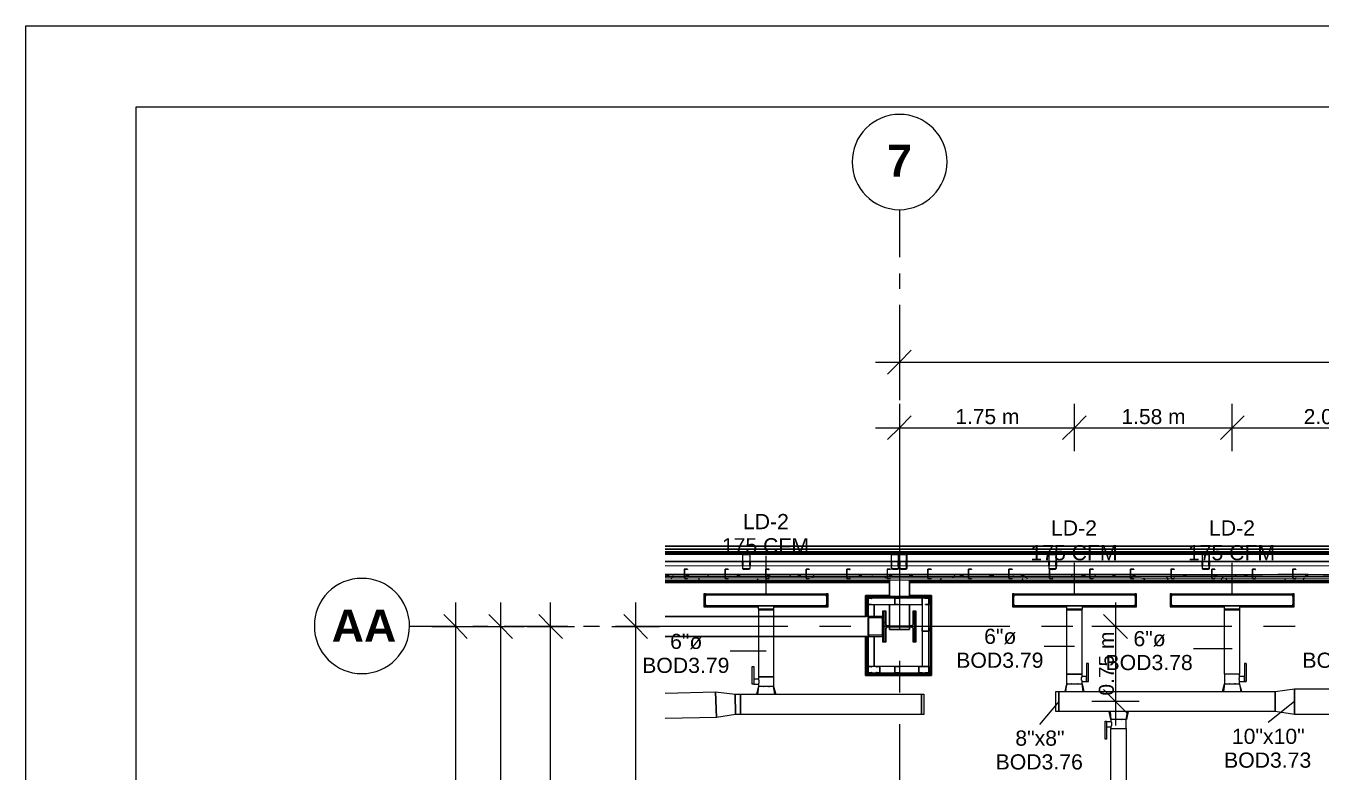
# Model space of a CAD drawing. Header units: metres. Extents: x -2 to 237, y -8 to 52.
# Drawn here: x -2.1 to 10.86, y 44.69 to 52.15 of the extents above; entities that cross this region are included whole.
import ezdxf

# ---------------------------------------------------------------- set-up
doc = ezdxf.new("R2010")
doc.units = ezdxf.units.M
for name, color, linetype, lineweight in [('HVAC - Ductos', 5, 'Continuous', 0), ('PDF2_Text', 7, 'Continuous', 0), ('pie de plano', 7, 'Continuous', 0)]:
    doc.layers.add(name, color=color, linetype=linetype, lineweight=lineweight)
doc.layers.add('PDF2_Geometry', color=7, linetype='Continuous', lineweight=0, true_color=0xaaaaaa)
doc.layers.add('PDF2_Solid Fills', color=7, linetype='Continuous', lineweight=0, true_color=0xffffff)
doc.styles.add('PDF Helvetica', font='')
doc.styles.add('PDF Helvetica Bold', font='')
doc.styles.get('PDF Helvetica').set_extended_font_data('Helvetica')
doc.styles.get('PDF Helvetica Bold').set_extended_font_data('Helvetica', bold=True)

msp = doc.modelspace()

# ---------------------------------------------------------------- hatches: boundary and pattern name
at = {"layer": 'PDF2_Solid Fills', "lineweight": 0, "transparency": 33554559}
h = msp.add_hatch(color=256, dxfattribs=at)
h.paths.add_polyline_path([(5.144, 46.729), (5.149, 46.862), (5.144, 46.862)])
h.paths.add_polyline_path([(5.14, 46.729), (5.144, 46.724), (5.144, 46.729)])
h.paths.add_polyline_path([(5.075, 46.862), (5.071, 46.862), (5.071, 46.729)])
h.paths.add_polyline_path([(5.149, 46.866), (5.149, 46.871), (5.08, 46.871)])
h.paths.add_polyline_path([(5.14, 46.719), (5.14, 46.724), (5.08, 46.724)])
h = msp.add_hatch(color=256, dxfattribs=at)
h.paths.add_polyline_path([(6.564, 46.733), (6.564, 46.724), (6.574, 46.729), (6.569, 46.733)])
h.paths.add_polyline_path([(6.633, 46.729), (6.638, 46.871), (6.564, 46.871), (6.56, 46.866), (6.56, 46.733), (6.564, 46.738), (6.569, 46.866), (6.629, 46.866), (6.624, 46.729), (6.633, 46.724)])
h.paths.add_polyline_path([(6.624, 46.719), (6.624, 46.724), (6.574, 46.724)])
for points in [[(6.716, 46.729), (6.72, 46.87), (6.72, 46.871), (6.647, 46.871), (6.642, 46.866), (6.642, 46.733), (6.647, 46.738), (6.652, 46.866), (6.711, 46.866), (6.711, 46.729), (6.652, 46.733), (6.647, 46.733), (6.647, 46.724), (6.656, 46.724), (6.706, 46.719), (6.706, 46.724)], [(56.225, 46.632), (56.432, 46.628), (56.432, 46.642), (37.367, 46.646), (4.297, 46.646), (4.297, 46.632)], [(4.297, 46.614), (56.225, 46.614), (56.43, 46.61), (56.432, 46.61), (56.432, 46.628), (4.297, 46.628)], [(6.505, 46.165), (6.505, 46.298), (6.487, 46.298), (6.487, 45.996), (6.505, 45.996), (6.505, 46.138), (6.514, 46.142), (6.771, 46.142), (6.78, 46.138), (6.78, 45.996), (6.798, 45.996), (6.798, 46.298), (6.78, 46.298), (6.775, 46.165), (6.771, 46.161), (6.757, 46.156), (6.528, 46.151), (6.528, 46.156), (6.514, 46.161), (6.51, 46.165)]]:
    msp.add_hatch(color=256, dxfattribs=at).paths.add_polyline_path(points)
h = msp.add_hatch(color=256, dxfattribs=at)
h.paths.add_polyline_path([(8.214, 46.862), (8.209, 46.862), (8.209, 46.729), (8.214, 46.861)])
h.paths.add_polyline_path([(8.141, 46.862), (8.136, 46.862), (8.136, 46.729)])
h.paths.add_polyline_path([(8.209, 46.871), (8.214, 46.866), (8.214, 46.871)])
h.paths.add_polyline_path([(8.205, 46.866), (8.205, 46.871), (8.145, 46.871)])
h.paths.add_polyline_path([(8.205, 46.719), (8.205, 46.724), (8.145, 46.724)])
h = msp.add_hatch(color=256, dxfattribs=at)
h.paths.add_polyline_path([(9.74, 46.871), (9.744, 46.866), (9.744, 46.871)])
h.paths.add_polyline_path([(9.675, 46.862), (9.671, 46.862), (9.671, 46.724)])
h.paths.add_polyline_path([(9.744, 46.862), (9.74, 46.862), (9.74, 46.724), (9.744, 46.861)])
h.paths.add_polyline_path([(9.735, 46.866), (9.735, 46.871), (9.68, 46.871)])
h.paths.add_polyline_path([(9.675, 46.866), (9.675, 46.871), (9.671, 46.871)])
h.paths.add_polyline_path([(9.735, 46.719), (9.735, 46.724), (9.68, 46.724)])
h = msp.add_hatch(color=256, dxfattribs=at)
h.paths.add_polyline_path([(16.264, 46.66), (16.264, 46.646), (17.07, 46.646), (17.07, 46.66)])
h.paths.add_polyline_path([(14.23, 46.66), (12.205, 46.665), (11.394, 46.665), (11.394, 46.646), (14.23, 46.646)])
h.paths.add_polyline_path([(38.586, 46.66), (38.586, 46.642), (39.392, 46.642), (39.392, 46.66)])
h.paths.add_polyline_path([(9.359, 46.646), (9.359, 46.665), (6.523, 46.665), (6.523, 46.646)])
h.paths.add_polyline_path([(41.427, 46.66), (41.427, 46.642), (43.452, 46.642), (43.452, 46.66)])
h.paths.add_polyline_path([(4.489, 46.646), (4.489, 46.665), (4.297, 46.665), (4.297, 46.646)])
h.paths.add_polyline_path([(44.267, 46.66), (44.267, 46.642), (46.292, 46.642), (46.292, 46.66)])
h.paths.add_polyline_path([(14.234, 46.66), (14.234, 46.646), (16.259, 46.646), (16.259, 46.66)])
h.paths.add_polyline_path([(48.327, 46.66), (48.327, 46.642), (49.133, 46.642), (49.133, 46.66)])
h.paths.add_polyline_path([(17.075, 46.66), (17.075, 46.646), (19.1, 46.646), (19.1, 46.66)])
h.paths.add_polyline_path([(51.167, 46.66), (51.167, 46.642), (54.003, 46.642), (54.003, 46.66)])
h.paths.add_polyline_path([(21.134, 46.66), (21.134, 46.646), (21.941, 46.646), (21.941, 46.66)])
h.paths.add_polyline_path([(56.038, 46.66), (56.038, 46.642), (56.432, 46.642), (56.432, 46.66)])
h.paths.add_polyline_path([(23.975, 46.66), (23.975, 46.646), (26, 46.646), (26, 46.66)])
h.paths.add_polyline_path([(54.008, 46.66), (54.008, 46.642), (56.033, 46.642), (56.033, 46.66)])
h.paths.add_polyline_path([(26.816, 46.66), (26.816, 46.646), (28.841, 46.646), (28.841, 46.66)])
h.paths.add_polyline_path([(49.138, 46.66), (49.138, 46.642), (51.163, 46.642), (51.163, 46.66)])
h.paths.add_polyline_path([(31.686, 46.66), (31.686, 46.646), (33.711, 46.646), (33.711, 46.66)])
h.paths.add_polyline_path([(46.297, 46.66), (46.297, 46.642), (48.322, 46.642), (48.322, 46.66)])
h.paths.add_polyline_path([(33.716, 46.66), (33.716, 46.646), (36.552, 46.646), (36.552, 46.66)])
h.paths.add_polyline_path([(43.456, 46.66), (43.456, 46.642), (44.263, 46.642), (44.263, 46.66)])
h.paths.add_polyline_path([(28.845, 46.66), (28.845, 46.646), (31.681, 46.646), (31.681, 46.66)])
h.paths.add_polyline_path([(39.397, 46.66), (39.397, 46.642), (41.422, 46.642), (41.422, 46.66)])
h.paths.add_polyline_path([(26.005, 46.66), (26.005, 46.646), (26.811, 46.646), (26.811, 46.66)])
h.paths.add_polyline_path([(37.285, 46.646), (38.571, 46.642), (38.581, 46.642), (38.581, 46.66), (36.556, 46.66), (36.556, 46.646)])
h.paths.add_polyline_path([(21.945, 46.66), (21.945, 46.646), (23.97, 46.646), (23.97, 46.66)])
h.paths.add_polyline_path([(11.389, 46.646), (11.389, 46.665), (9.364, 46.665), (9.364, 46.646)])
h.paths.add_polyline_path([(19.105, 46.66), (19.105, 46.646), (21.13, 46.646), (21.13, 46.66)])
h.paths.add_polyline_path([(6.519, 46.646), (6.519, 46.665), (4.494, 46.665), (4.494, 46.646)])

# ---------------------------------------------------------------- linework, layer by layer
at = {"layer": 'HVAC - Ductos', "color": 252, "lineweight": 0, "true_color": 0x939598}
for points in [[(6.642, 49.029), (6.642, 48.79), (6.642, 48.552)], [(6.761, 48.91), (6.642, 48.79), (6.523, 48.671)], [(6.404, 48.79), (15.838, 48.79), (25.038, 48.79), (37.216, 48.79), (46.43, 48.79), (55.864, 48.79)], [(6.642, 48.373), (6.642, 48.135), (6.642, 47.902)], [(8.393, 47.902), (8.393, 48.135), (8.393, 48.373)], [(9.973, 47.902), (9.973, 48.135), (9.973, 48.373)], [(6.761, 48.254), (6.642, 48.135), (6.523, 48.016)], [(8.512, 48.254), (8.393, 48.135), (8.273, 48.016)], [(10.092, 48.254), (9.973, 48.135), (9.854, 48.016)], [(6.404, 48.135), (8.393, 48.135), (9.973, 48.135), (12.04, 48.135), (14.463, 48.135), (15.838, 48.135), (17.373, 48.135), (19.242, 48.135), (21.542, 48.135), (23.76, 48.135), (26.041, 48.135)], [(2.203, 9.122), (2.203, 46.385)], [(2.652, 9.122), (2.652, 13.96), (2.652, 23.156), (2.652, 32.351), (2.652, 41.551), (2.652, 46.385)], [(3.151, 9.122), (3.151, 10.052), (3.151, 14.011), (3.151, 30.477), (3.151, 40.131), (3.151, 41.542), (3.151, 46.385)], [(1.964, 46.147), (2.203, 46.147), (2.436, 46.147)], [(2.084, 46.266), (2.203, 46.147), (2.317, 46.028)], [(2.413, 46.147), (2.652, 46.147), (2.89, 46.147)], [(2.533, 46.266), (2.652, 46.147), (2.771, 46.028)], [(2.913, 46.147), (3.151, 46.147), (3.389, 46.147)], [(3.032, 46.266), (3.151, 46.147), (3.27, 46.028)]]:
    msp.add_lwpolyline(points, dxfattribs=at)
at = {"layer": 'HVAC - Ductos', "lineweight": 0}
for points in [[(5.309, 46.472), (5.309, 46.852)], [(8.393, 46.472), (8.393, 46.784)], [(9.973, 46.472), (9.973, 46.784)], [(4.7, 46.454), (4.7, 46.449), (4.7, 46.445), (4.7, 46.449), (4.7, 46.468), (4.7, 46.472), (5.914, 46.472), (5.914, 46.468), (5.914, 46.449), (5.914, 46.445), (5.914, 46.449), (5.914, 46.454)], [(5.914, 46.468), (4.7, 46.468)], [(4.7, 46.399), (4.7, 46.408), (4.7, 46.417)], [(5.914, 46.417), (5.914, 46.408), (5.914, 46.399)], [(7.788, 46.454), (7.788, 46.449), (7.788, 46.445), (7.788, 46.449), (7.788, 46.468), (7.788, 46.472), (9.002, 46.472), (9.002, 46.468), (9.002, 46.449), (9.002, 46.445), (9.002, 46.449), (9.002, 46.454)], [(9.002, 46.468), (7.788, 46.468)], [(7.788, 46.399), (7.788, 46.408), (7.788, 46.417)], [(9.002, 46.417), (9.002, 46.408), (9.002, 46.399)], [(9.364, 46.454), (9.364, 46.449), (9.364, 46.445), (9.364, 46.449), (9.364, 46.468), (9.364, 46.472), (10.578, 46.472), (10.578, 46.468), (10.578, 46.449), (10.578, 46.445), (10.578, 46.449), (10.578, 46.454)], [(10.578, 46.468), (9.364, 46.468)], [(9.364, 46.399), (9.364, 46.408), (9.364, 46.417)], [(10.578, 46.417), (10.578, 46.408), (10.578, 46.399)], [(4.003, 39.893), (4.003, 46.385)], [(4.7, 46.367), (4.7, 46.344), (4.7, 46.348), (5.231, 46.348)], [(4.7, 46.344), (5.231, 46.344)], [(5.341, 46.312), (5.346, 46.312), (5.36, 46.312), (5.373, 46.312), (5.378, 46.312), (5.382, 46.312), (5.382, 45.643), (5.373, 45.643), (5.36, 45.643), (5.346, 45.643), (5.327, 45.643), (5.309, 45.643), (5.286, 45.643), (5.268, 45.643), (5.254, 45.643), (5.24, 45.643), (5.236, 45.643), (5.231, 45.643), (5.231, 45.62), (5.185, 45.62), (5.185, 45.615), (5.185, 45.611), (5.185, 45.606), (5.185, 45.602), (5.185, 45.592), (5.185, 45.588), (5.185, 45.583), (5.185, 45.574), (5.185, 45.569), (5.231, 45.569), (5.231, 45.547), (5.222, 45.469)], [(5.236, 46.312), (5.231, 46.312), (5.231, 45.643), (5.236, 45.643), (5.24, 45.643), (5.254, 45.643), (5.268, 45.643), (5.286, 45.643), (5.309, 45.643), (5.327, 45.643), (5.346, 45.643), (5.36, 45.643), (5.373, 45.643), (5.382, 45.643), (5.382, 45.547), (5.378, 45.547), (5.373, 45.547), (5.36, 45.547), (5.346, 45.547), (5.327, 45.547), (5.309, 45.547), (5.286, 45.547), (5.268, 45.547), (5.254, 45.547), (5.24, 45.547), (5.236, 45.547), (5.231, 45.547), (5.213, 45.469), (5.217, 45.469)], [(5.231, 46.321), (5.231, 46.312), (5.236, 46.312), (5.254, 46.312), (5.277, 46.312), (5.309, 46.312), (5.337, 46.312), (5.36, 46.312), (5.378, 46.312), (5.382, 46.312), (5.387, 46.321), (5.378, 46.321), (5.364, 46.321), (5.337, 46.321), (5.309, 46.321), (5.277, 46.321), (5.254, 46.321), (5.236, 46.321), (5.231, 46.321), (5.231, 46.353), (5.236, 46.353), (5.24, 46.353), (5.254, 46.353), (5.268, 46.353), (5.286, 46.353), (5.309, 46.353), (5.327, 46.353), (5.346, 46.353), (5.36, 46.353), (5.373, 46.353), (5.382, 46.353), (5.382, 46.321)], [(5.24, 46.312), (5.254, 46.312), (5.268, 46.312), (5.277, 46.312)], [(5.282, 46.312), (5.286, 46.312), (5.309, 46.312), (5.327, 46.312), (5.332, 46.312)], [(5.327, 46.321), (5.314, 46.321)], [(5.914, 46.367), (5.914, 46.344), (5.914, 46.348), (5.382, 46.348)], [(5.382, 46.344), (5.914, 46.344)], [(7.788, 46.367), (7.788, 46.344), (7.788, 46.348), (8.319, 46.348)], [(7.788, 46.344), (8.319, 46.344)], [(8.306, 45.496), (8.319, 45.574), (8.319, 45.67), (8.328, 45.67), (8.342, 45.67), (8.356, 45.67), (8.374, 45.67), (8.393, 45.67), (8.415, 45.67), (8.434, 45.67), (8.448, 45.67), (8.461, 45.67), (8.466, 45.67), (8.47, 45.67), (8.47, 46.312), (8.466, 46.312)], [(8.319, 46.321), (8.319, 46.353), (8.328, 46.353), (8.342, 46.353), (8.356, 46.353), (8.374, 46.353), (8.393, 46.353), (8.415, 46.353), (8.434, 46.353), (8.448, 46.353), (8.461, 46.353), (8.466, 46.353), (8.47, 46.353), (8.47, 46.321), (8.466, 46.321), (8.448, 46.321), (8.425, 46.321), (8.393, 46.321), (8.365, 46.321), (8.338, 46.321), (8.324, 46.321), (8.315, 46.321), (8.319, 46.312), (8.324, 46.312), (8.342, 46.312), (8.365, 46.312), (8.393, 46.312), (8.425, 46.312), (8.448, 46.312), (8.466, 46.312), (8.47, 46.312), (8.47, 46.321)], [(8.319, 45.574), (8.324, 45.574), (8.319, 45.574), (8.324, 45.574), (8.328, 45.574), (8.342, 45.574), (8.356, 45.574), (8.374, 45.574), (8.393, 45.574), (8.415, 45.574), (8.434, 45.574), (8.448, 45.574), (8.461, 45.574), (8.466, 45.574), (8.47, 45.574), (8.47, 45.597), (8.516, 45.597), (8.535, 45.597), (8.535, 45.776), (8.516, 45.776), (8.516, 45.597), (8.516, 45.602), (8.516, 45.606), (8.516, 45.611), (8.516, 45.615), (8.516, 45.624), (8.516, 45.629), (8.516, 45.634), (8.516, 45.638), (8.516, 45.643), (8.516, 45.647), (8.47, 45.647), (8.47, 45.67), (8.466, 45.67), (8.461, 45.67), (8.448, 45.67), (8.434, 45.67), (8.415, 45.67), (8.393, 45.67), (8.374, 45.67), (8.356, 45.67), (8.342, 45.67), (8.328, 45.67), (8.319, 45.67), (8.319, 46.312), (8.324, 46.312), (8.328, 46.312), (8.342, 46.312), (8.356, 46.312), (8.36, 46.312)], [(8.365, 46.312), (8.374, 46.312), (8.393, 46.312), (8.415, 46.312), (8.42, 46.312)], [(8.425, 46.312), (8.434, 46.312), (8.448, 46.312), (8.461, 46.312)], [(9.002, 46.367), (9.002, 46.344), (9.002, 46.348), (8.47, 46.348)], [(8.47, 46.344), (9.002, 46.344)], [(8.805, 46.385), (8.805, 45.157)], [(9.364, 46.367), (9.364, 46.344), (9.364, 46.348), (9.895, 46.348)], [(9.364, 46.344), (9.895, 46.344)], [(10.111, 45.776), (10.097, 45.776), (10.097, 45.597), (10.097, 45.602), (10.097, 45.611), (10.097, 45.615), (10.097, 45.624), (10.097, 45.629), (10.097, 45.634), (10.097, 45.643), (10.097, 45.647), (10.047, 45.647), (10.047, 45.67), (10.037, 45.67), (10.028, 45.67), (10.01, 45.67), (9.992, 45.67), (9.973, 45.67), (9.95, 45.67), (9.932, 45.67), (9.918, 45.67), (9.905, 45.67), (9.9, 45.67), (9.895, 45.67), (9.895, 46.312), (9.9, 46.312), (9.905, 46.312), (9.918, 46.312), (9.932, 46.312), (9.95, 46.312), (9.973, 46.312), (9.992, 46.312), (10.01, 46.312), (10.028, 46.312), (10.037, 46.312), (10.047, 46.312), (10.047, 45.67), (10.037, 45.67), (10.028, 45.67), (10.01, 45.67), (9.992, 45.67), (9.973, 45.67), (9.95, 45.67), (9.932, 45.67), (9.918, 45.67), (9.905, 45.67), (9.9, 45.67), (9.895, 45.67), (9.895, 45.574), (9.9, 45.574), (9.895, 45.574), (9.886, 45.496)], [(9.895, 46.321), (9.895, 46.312), (9.9, 46.312), (9.918, 46.312), (9.941, 46.312), (9.973, 46.312), (10.001, 46.312), (10.028, 46.312), (10.042, 46.312), (10.047, 46.312), (10.051, 46.321), (10.042, 46.321), (10.028, 46.321), (10.001, 46.321), (9.973, 46.321), (9.941, 46.321), (9.918, 46.321), (9.9, 46.321), (9.895, 46.321), (9.895, 46.353), (9.9, 46.353), (9.905, 46.353), (9.918, 46.353), (9.932, 46.353), (9.95, 46.353), (9.973, 46.353), (9.992, 46.353), (10.01, 46.353), (10.028, 46.353), (10.037, 46.353), (10.047, 46.353), (10.047, 46.321)], [(10.047, 46.312), (10.037, 46.312), (10.028, 46.312), (10.01, 46.312), (9.992, 46.312), (9.973, 46.312), (9.95, 46.312), (9.932, 46.312), (9.918, 46.312), (9.905, 46.312), (9.9, 46.312), (9.895, 46.312)], [(9.9, 46.312), (9.918, 46.312), (9.941, 46.312), (9.973, 46.312), (10.001, 46.312), (10.028, 46.312), (10.042, 46.312)], [(10.01, 46.321), (9.996, 46.321)], [(10.578, 46.367), (10.578, 46.344), (10.578, 46.348), (10.047, 46.348)], [(10.047, 46.344), (10.578, 46.344)], [(3.765, 46.147), (4.003, 46.147), (4.242, 46.147)], [(3.884, 46.266), (4.003, 46.147), (4.122, 46.028)], [(9.043, 46.147), (8.805, 46.147), (8.567, 46.147)], [(8.924, 46.028), (8.805, 46.147), (8.686, 46.266)], [(5.309, 45.899), (4.947, 45.899)], [(8.393, 45.945), (8.09, 45.945)], [(9.973, 45.922), (9.584, 45.922)], [(10.097, 45.776), (10.111, 45.776), (10.111, 45.597)], [(8.47, 45.597), (8.47, 45.602), (8.466, 45.611), (8.466, 45.62), (8.466, 45.629), (8.466, 45.634), (8.47, 45.643), (8.47, 45.647)], [(10.047, 45.67), (10.037, 45.67), (10.028, 45.67), (10.01, 45.67), (9.992, 45.67), (9.973, 45.67), (9.95, 45.67), (9.932, 45.67), (9.918, 45.67), (9.905, 45.67), (9.9, 45.67), (9.895, 45.67)], [(10.047, 45.597), (10.047, 45.602), (10.047, 45.611), (10.042, 45.62), (10.042, 45.629), (10.047, 45.634), (10.047, 45.643), (10.047, 45.647)], [(5.231, 45.547), (5.213, 45.469), (5.217, 45.469), (5.222, 45.469), (5.231, 45.469)], [(5.231, 45.62), (5.231, 45.615), (5.236, 45.606), (5.236, 45.597), (5.236, 45.588), (5.236, 45.583), (5.231, 45.574), (5.231, 45.569)], [(5.236, 45.547), (5.236, 45.547)], [(5.236, 45.547), (5.236, 45.547)], [(5.405, 45.469), (5.382, 45.547), (5.405, 45.469)], [(5.396, 45.469), (5.382, 45.547)], [(8.301, 45.496), (8.319, 45.574), (8.301, 45.496)], [(8.301, 45.496), (8.306, 45.496), (8.31, 45.496), (8.319, 45.496)], [(8.301, 45.496), (8.301, 45.496)], [(8.324, 45.496), (8.342, 45.496)], [(8.347, 45.496), (8.351, 45.496), (8.36, 45.496), (8.374, 45.496), (8.379, 45.496), (8.383, 45.496), (8.406, 45.496), (8.411, 45.496), (8.415, 45.496), (8.429, 45.496), (8.438, 45.496), (8.443, 45.496), (8.448, 45.496), (8.466, 45.496)], [(8.47, 45.496), (8.48, 45.496), (8.47, 45.574), (8.489, 45.496)], [(8.484, 45.496), (8.489, 45.496), (8.47, 45.574)], [(8.489, 45.496), (8.489, 45.496)], [(8.924, 45.276), (8.805, 45.395), (8.686, 45.515)], [(9.877, 45.496), (9.895, 45.574), (9.9, 45.574), (9.905, 45.574), (9.918, 45.574), (9.932, 45.574), (9.95, 45.574), (9.973, 45.574), (9.992, 45.574), (10.01, 45.574), (10.028, 45.574), (10.037, 45.574), (10.042, 45.574), (10.047, 45.574), (10.047, 45.597), (10.097, 45.597), (10.111, 45.597), (10.097, 45.597)], [(10.069, 45.496), (10.047, 45.574), (10.042, 45.574), (10.047, 45.574), (10.06, 45.496)], [(4.297, 45.478), (4.801, 45.492), (4.81, 45.235), (4.297, 45.226)], [(5.236, 45.469), (5.254, 45.469), (5.259, 45.469), (5.263, 45.469), (5.272, 45.469), (5.286, 45.469), (5.291, 45.469)], [(5.295, 45.469), (5.318, 45.469), (5.323, 45.469), (5.327, 45.469), (5.341, 45.469), (5.35, 45.469), (5.355, 45.469), (5.364, 45.469), (5.378, 45.469)], [(5.382, 45.469), (5.392, 45.469), (5.396, 45.469), (5.401, 45.469), (5.405, 45.469), (5.401, 45.469)], [(5.387, 45.469), (5.387, 45.469)], [(8.237, 45.395), (8.044, 45.166)], [(9.043, 45.395), (8.805, 45.395), (8.567, 45.395)], [(10.596, 45.395), (10.331, 45.185)], [(8.759, 45.295), (8.755, 45.295), (8.745, 45.295), (8.741, 45.295), (8.745, 45.295)], [(8.741, 45.295), (8.759, 45.217), (8.741, 45.295)], [(8.75, 45.295), (8.759, 45.217)], [(8.787, 45.295), (8.782, 45.295), (8.764, 45.295)], [(8.819, 45.295), (8.814, 45.295), (8.805, 45.295), (8.791, 45.295)], [(8.791, 45.295), (8.791, 45.295)], [(8.906, 45.295), (8.892, 45.295), (8.883, 45.295), (8.878, 45.295), (8.869, 45.295), (8.855, 45.295), (8.851, 45.295), (8.846, 45.295), (8.823, 45.295)], [(8.929, 45.295), (8.933, 45.295), (8.929, 45.295), (8.924, 45.295), (8.919, 45.295), (8.91, 45.295)], [(8.915, 45.217), (8.933, 45.295), (8.915, 45.217), (8.91, 45.217), (8.924, 45.295)], [(8.929, 45.295), (8.933, 45.295), (8.929, 45.295)], [(8.759, 45.194), (8.764, 45.189), (8.764, 45.185), (8.764, 45.175), (8.764, 45.166), (8.764, 45.157), (8.764, 45.153), (8.759, 45.148), (8.759, 45.143)], [(8.759, 43.091), (8.759, 45.125), (8.764, 45.125), (8.773, 45.125), (8.782, 45.125), (8.8, 45.125), (8.819, 45.125), (8.837, 45.125), (8.855, 45.125), (8.874, 45.125), (8.892, 45.125), (8.901, 45.125), (8.91, 45.125), (8.91, 43.091)], [(8.773, 45.217), (8.773, 45.217)], [(8.787, 45.217), (8.782, 45.217)], [(8.842, 45.217), (8.837, 45.217), (8.832, 45.217)], [(8.864, 45.217), (8.869, 45.217), (8.864, 45.217), (8.86, 45.217)], [(8.892, 45.217), (8.887, 45.217)], [(8.906, 45.217), (8.901, 45.217)]]:
    msp.add_lwpolyline(points, dxfattribs=at)
for points in [[(4.686, 46.472), (4.686, 46.344), (4.7, 46.344), (4.7, 46.472)], [(4.7, 46.463), (5.914, 46.463), (5.914, 46.353), (4.7, 46.353)], [(5.928, 46.472), (5.914, 46.472), (5.914, 46.344), (5.928, 46.344)], [(7.774, 46.472), (7.774, 46.344), (7.788, 46.344), (7.788, 46.472)], [(7.788, 46.463), (9.002, 46.463), (9.002, 46.353), (7.788, 46.353)], [(9.016, 46.472), (9.002, 46.472), (9.002, 46.344), (9.016, 46.344)], [(9.35, 46.472), (9.35, 46.344), (9.364, 46.344), (9.364, 46.472)], [(9.364, 46.463), (10.578, 46.463), (10.578, 46.353), (9.364, 46.353)], [(10.592, 46.472), (10.578, 46.472), (10.578, 46.344), (10.592, 46.344)], [(4.7, 46.371), (4.7, 46.367), (4.7, 46.362), (4.7, 46.367)], [(5.914, 46.353), (4.7, 46.353)], [(5.914, 46.362), (5.914, 46.367), (5.914, 46.371), (5.914, 46.367)], [(7.788, 46.371), (7.788, 46.367), (7.788, 46.362), (7.788, 46.367)], [(9.002, 46.353), (7.788, 46.353)], [(9.002, 46.362), (9.002, 46.367), (9.002, 46.371), (9.002, 46.367)], [(9.364, 46.371), (9.364, 46.367), (9.364, 46.362), (9.364, 46.367)], [(10.578, 46.353), (9.364, 46.353)], [(10.578, 46.362), (10.578, 46.367), (10.578, 46.371), (10.578, 46.367)], [(5.167, 45.748), (5.185, 45.748), (5.185, 45.569), (5.167, 45.569)], [(5.282, 45.547), (5.277, 45.547)], [(5.341, 45.547), (5.337, 45.547), (5.332, 45.547), (5.337, 45.547)], [(8.237, 45.496), (8.237, 45.295), (8.209, 45.295), (8.209, 45.496)], [(10.404, 45.295), (8.237, 45.295), (8.237, 45.496), (10.404, 45.496)], [(8.365, 45.574), (8.36, 45.574)], [(8.425, 45.574), (8.42, 45.574)], [(9.946, 45.574), (9.941, 45.574)], [(10.005, 45.574), (10.001, 45.574), (9.996, 45.574), (10.001, 45.574)], [(10.404, 45.496), (10.596, 45.524), (10.596, 45.267), (10.404, 45.295)], [(12.328, 45.267), (10.596, 45.267), (10.596, 45.524), (12.328, 45.524)], [(4.801, 45.492), (4.998, 45.469), (5.002, 45.267), (4.81, 45.235)], [(5.025, 45.267), (5.002, 45.267), (4.998, 45.469), (5.025, 45.469), (5.052, 45.469), (5.052, 45.267)], [(5.052, 45.469), (6.862, 45.469), (6.862, 45.267), (5.052, 45.267)], [(6.862, 45.267), (6.862, 45.469), (6.885, 45.469), (6.885, 45.267)], [(8.713, 45.02), (8.7, 45.02), (8.7, 45.198), (8.713, 45.198)], [(8.759, 45.125), (8.764, 45.125), (8.773, 45.125), (8.782, 45.125), (8.8, 45.125), (8.819, 45.125), (8.837, 45.125), (8.855, 45.125), (8.874, 45.125), (8.892, 45.125), (8.901, 45.125), (8.91, 45.125), (8.91, 45.217), (8.906, 45.217), (8.901, 45.217), (8.892, 45.217), (8.874, 45.217), (8.855, 45.217), (8.837, 45.217), (8.819, 45.217), (8.8, 45.217), (8.782, 45.217), (8.773, 45.217), (8.768, 45.217), (8.764, 45.217), (8.759, 45.217), (8.759, 45.194), (8.713, 45.194), (8.713, 45.189), (8.713, 45.185), (8.713, 45.175), (8.713, 45.171), (8.713, 45.162), (8.713, 45.157), (8.713, 45.153), (8.713, 45.148), (8.713, 45.143), (8.759, 45.143)], [(8.805, 45.217), (8.81, 45.217)]]:
    msp.add_lwpolyline(points, close=True, dxfattribs=at)
at = {"layer": 'PDF2_Geometry', "lineweight": 0}
for points in [[(6.642, 51.269, 0.416651), (6.17, 50.793, 0.41303), (6.642, 50.316, 0.411021), (7.119, 50.793, 0.414636)], [(1.263, 46.628, 0.418242), (0.787, 46.151, 0.414665), (1.263, 45.675, 0.41105), (1.74, 46.151, 0.414636)]]:
    msp.add_lwpolyline(points, format="xyb", close=True, dxfattribs=at)
for points in [[(6.642, 50.316), (6.642, 49.84)], [(6.642, 49.679), (6.642, 49.523)], [(6.642, 47.778), (6.642, 46.124)], [(5.149, 46.949), (5.071, 46.949)], [(6.679, 46.949), (6.601, 46.949)], [(8.214, 46.949), (8.136, 46.949)], [(9.744, 46.949), (9.671, 46.949)], [(5.08, 46.871), (4.297, 46.871), (5.107, 46.871), (6.574, 46.871), (5.14, 46.871)], [(5.071, 46.752), (5.071, 46.797)], [(5.075, 46.797), (5.075, 46.752)], [(5.144, 46.848), (5.149, 46.852)], [(5.144, 46.752), (5.144, 46.797)], [(5.149, 46.797), (5.149, 46.752)], [(6.56, 46.797), (6.56, 46.752)], [(6.564, 46.797), (6.564, 46.752)], [(6.629, 46.825), (6.638, 46.834)], [(6.629, 46.752), (6.629, 46.797)], [(6.638, 46.752), (6.638, 46.797)], [(6.642, 46.839), (6.647, 46.843)], [(6.642, 46.797), (6.642, 46.752)], [(6.647, 46.797), (6.647, 46.752)], [(6.67, 46.866), (6.674, 46.871)], [(8.145, 46.871), (6.706, 46.871), (8.173, 46.871), (9.708, 46.871), (11.174, 46.871), (9.735, 46.871)], [(6.711, 46.752), (6.711, 46.797)], [(6.72, 46.752), (6.72, 46.797)], [(8.136, 46.825), (8.141, 46.829)], [(8.136, 46.752), (8.136, 46.797)], [(8.141, 46.797), (8.141, 46.752)], [(8.177, 46.866), (8.182, 46.871)], [(8.205, 46.871), (9.68, 46.871)], [(8.209, 46.752), (8.209, 46.797)], [(8.214, 46.797), (8.214, 46.752)], [(9.671, 46.852), (9.675, 46.852)], [(9.671, 46.752), (9.671, 46.797)], [(9.675, 46.797), (9.675, 46.752)], [(9.689, 46.866), (9.694, 46.871)], [(9.74, 46.752), (9.74, 46.797)], [(9.744, 46.797), (9.744, 46.752)], [(56.432, 46.747), (4.297, 46.752)], [(4.489, 46.665), (4.297, 46.665)], [(9.359, 46.665), (8.956, 46.665), (8.548, 46.665), (8.145, 46.665), (7.737, 46.665), (7.334, 46.665), (6.926, 46.665), (6.519, 46.665), (6.115, 46.665), (5.708, 46.665), (5.305, 46.665), (4.897, 46.665), (4.494, 46.665)], [(5.071, 46.774), (5.075, 46.779)], [(6.56, 46.756), (6.564, 46.761)], [(4.489, 46.646), (4.297, 46.646)], [(13.826, 46.628), (4.297, 46.632)], [(4.297, 46.614), (56.432, 46.61)], [(6.542, 46.596), (4.297, 46.596), (6.542, 46.596)], [(6.542, 46.596), (4.297, 46.596)], [(6.519, 46.646), (6.115, 46.646), (5.708, 46.646), (5.305, 46.646), (4.897, 46.646), (4.494, 46.646)], [(9.359, 46.646), (8.956, 46.646), (8.548, 46.646), (8.145, 46.646), (7.737, 46.646), (7.334, 46.646), (6.926, 46.646), (6.523, 46.646)], [(6.743, 46.596), (15.737, 46.596), (6.743, 46.596), (15.737, 46.596), (6.743, 46.596), (15.737, 46.591)], [(11.389, 46.646), (10.986, 46.646), (10.578, 46.646), (10.175, 46.646), (9.767, 46.646), (9.364, 46.646)], [(6.344, 46.046), (4.297, 46.046), (6.308, 46.046), (6.308, 45.666), (6.312, 45.666), (6.954, 45.666), (6.308, 45.666), (6.312, 45.666), (6.312, 45.684), (6.949, 45.684), (6.936, 45.684), (6.936, 46.445), (6.936, 46.431), (6.312, 46.431), (6.331, 46.431), (6.331, 46.248), (6.331, 46.367), (6.39, 46.367), (6.39, 46.248), (6.39, 46.367), (6.871, 46.367), (6.871, 45.748), (6.39, 45.748), (6.39, 46.046), (6.39, 45.748), (6.331, 45.748), (6.331, 46.046), (6.331, 45.684), (6.312, 45.684), (6.312, 46.046), (6.312, 45.666), (6.312, 46.046), (6.312, 45.666), (6.312, 46.046), (6.312, 45.748), (6.312, 45.666), (6.308, 45.661), (6.303, 45.661), (6.303, 45.657), (6.963, 45.657), (6.959, 45.657), (6.959, 45.661), (6.954, 45.666), (6.312, 45.666), (6.954, 45.666), (6.312, 45.666), (6.308, 45.661), (6.303, 45.661), (6.303, 45.657), (6.963, 45.657), (6.959, 45.657), (6.959, 45.661), (6.954, 45.666), (6.954, 45.748), (6.954, 46.445), (6.871, 46.445), (6.312, 46.445), (6.312, 46.367), (6.312, 46.248), (6.312, 46.445), (6.312, 46.248), (6.312, 46.445), (6.542, 46.445), (6.312, 46.445), (6.312, 46.449), (6.308, 46.449), (6.542, 46.449), (6.312, 46.449), (6.308, 46.454), (6.303, 46.454), (6.303, 46.458), (6.542, 46.458), (6.303, 46.458), (6.303, 46.454), (6.308, 46.454), (6.312, 46.449), (6.542, 46.449), (6.308, 46.449), (6.312, 46.449), (6.312, 46.445), (6.542, 46.445), (6.312, 46.445), (6.312, 46.449), (6.308, 46.449), (6.308, 46.248)], [(6.344, 46.248), (4.297, 46.248), (6.308, 46.248), (6.308, 46.449), (6.312, 46.449), (6.312, 46.445), (6.312, 46.248), (6.312, 46.449), (6.312, 46.248), (6.312, 46.445), (6.312, 46.248), (6.312, 46.431), (6.312, 46.445), (6.936, 46.445), (6.949, 46.445), (6.949, 45.684), (6.949, 45.666), (6.312, 45.666), (6.308, 45.666), (6.308, 46.046)], [(6.312, 46.445), (6.312, 46.445)], [(6.949, 46.445), (6.312, 46.445), (6.949, 46.445)], [(6.331, 46.426), (6.331, 46.426)], [(6.597, 46.426), (6.597, 46.426)], [(6.629, 46.422), (6.629, 46.422)], [(6.903, 46.422), (6.903, 46.422)], [(6.936, 46.426), (6.936, 46.426)], [(6.954, 45.666), (6.954, 46.449)], [(6.954, 46.449), (6.954, 45.666)], [(6.331, 46.367), (6.331, 46.367)], [(6.331, 46.367), (6.331, 46.367)], [(6.542, 46.142), (6.528, 46.142), (6.514, 46.138), (6.505, 46.128), (6.505, 46.119), (6.505, 45.991), (6.477, 45.991), (6.477, 46.303), (6.505, 46.303), (6.505, 46.179), (6.505, 46.165), (6.514, 46.161), (6.528, 46.156), (6.542, 46.156)], [(6.597, 46.367), (6.597, 46.367)], [(6.597, 46.367), (6.597, 46.367)], [(6.629, 46.371), (6.629, 46.371)], [(6.743, 46.156), (6.757, 46.156), (6.771, 46.161), (6.78, 46.165), (6.78, 46.179), (6.78, 46.303), (6.807, 46.303), (6.807, 45.991), (6.78, 45.991), (6.78, 46.119), (6.78, 46.128), (6.771, 46.138), (6.757, 46.142), (6.743, 46.142), (6.743, 46.115), (6.743, 46.142)], [(6.903, 46.371), (6.903, 46.371)], [(6.936, 46.367), (6.936, 46.367)], [(6.936, 46.367), (6.936, 46.367)], [(4.274, 46.147), (3.802, 46.147)], [(5.524, 46.147), (4.274, 46.147)], [(6.157, 46.147), (5.841, 46.147)], [(7.747, 46.147), (6.477, 46.147)], [(6.487, 46.179), (6.505, 46.197)], [(8.379, 46.147), (8.063, 46.147)], [(9.969, 46.147), (8.7, 46.147)], [(10.601, 46.147), (10.285, 46.147)], [(6.303, 46.046), (6.303, 45.657)], [(6.303, 45.657), (6.303, 46.046)], [(6.303, 46.046), (6.303, 45.657)], [(6.303, 45.657), (6.303, 46.046)], [(6.312, 46.046), (6.312, 45.666)], [(6.312, 45.666), (6.312, 46.046)], [(6.312, 46.046), (6.312, 45.666), (6.312, 46.046)], [(6.542, 46.142), (6.542, 46.115), (6.542, 46.142)], [(6.619, 46.115), (6.624, 46.115), (6.629, 46.115), (6.633, 46.115), (6.638, 46.115), (6.633, 46.115), (6.629, 46.115), (6.624, 46.115), (6.619, 46.115), (6.542, 46.115), (6.743, 46.115), (6.665, 46.115), (6.661, 46.115), (6.656, 46.115), (6.652, 46.115), (6.647, 46.115), (6.652, 46.115), (6.656, 46.115), (6.661, 46.115), (6.665, 46.115)], [(6.78, 46.096), (6.798, 46.11)], [(6.876, 46.133), (6.876, 46.133)], [(6.931, 46.133), (6.931, 46.133)], [(6.936, 46.101), (6.936, 46.101)], [(6.936, 46.101), (6.936, 46.101)], [(6.642, 45.803), (6.642, 45.487)], [(6.312, 45.666), (6.308, 45.661), (6.303, 45.661), (6.303, 45.657)], [(6.312, 45.666), (6.308, 45.661), (6.303, 45.661), (6.303, 45.657)], [(6.312, 45.666), (6.312, 45.666)], [(6.312, 45.666), (6.954, 45.666)], [(6.954, 45.666), (6.312, 45.666)], [(6.312, 45.666), (6.954, 45.666), (6.312, 45.666)], [(6.331, 45.744), (6.331, 45.744)], [(6.331, 45.684), (6.331, 45.684)], [(6.331, 45.684), (6.331, 45.684)], [(6.445, 45.744), (6.445, 45.744)], [(6.445, 45.684), (6.445, 45.684)], [(6.445, 45.684), (6.445, 45.684)], [(6.597, 45.744), (6.597, 45.744)], [(6.597, 45.684), (6.597, 45.684)], [(6.597, 45.684), (6.597, 45.684)], [(6.629, 45.739), (6.629, 45.739)], [(6.629, 45.689), (6.629, 45.689)], [(6.867, 45.739), (6.867, 45.739)], [(6.867, 45.689), (6.867, 45.689)], [(6.903, 45.739), (6.903, 45.739)], [(6.903, 45.689), (6.903, 45.689)], [(6.936, 45.744), (6.936, 45.744)], [(6.936, 45.684), (6.936, 45.684)], [(6.936, 45.684), (6.936, 45.684)], [(6.954, 45.666), (6.954, 45.666)], [(6.642, 45.171), (6.642, 43.902)]]:
    msp.add_lwpolyline(points, dxfattribs=at)
at = {"layer": 'PDF2_Geometry', "color": 252, "lineweight": 0, "true_color": 0x939598}
for points in [[(6.642, 49.363), (6.642, 48.731)], [(6.642, 48.57), (6.642, 48.41)], [(6.642, 48.254), (6.642, 47.778)], [(2.212, 46.147), (1.735, 46.147)], [(2.528, 46.147), (2.372, 46.147)], [(3.325, 46.147), (2.688, 46.147)], [(3.641, 46.147), (3.481, 46.147)]]:
    msp.add_lwpolyline(points, dxfattribs=at)
at = {"layer": 'PDF2_Geometry', "lineweight": 0}
for points in [[(5.107, 46.949), (4.297, 46.949)], [(6.642, 46.949), (8.173, 46.949), (9.708, 46.949), (8.173, 46.949), (6.642, 46.949), (5.107, 46.949)], [(11.238, 46.949), (12.773, 46.949), (14.303, 46.949), (12.773, 46.949), (11.238, 46.949), (9.708, 46.949)], [(5.107, 46.921), (4.297, 46.921)], [(5.107, 46.894), (4.297, 46.894)], [(5.107, 46.88), (4.297, 46.88)], [(4.297, 46.797), (5.071, 46.797)], [(5.071, 46.729), (5.075, 46.724), (5.08, 46.719), (5.14, 46.719), (5.144, 46.724), (5.149, 46.729), (5.149, 46.862), (5.144, 46.871), (5.14, 46.871), (5.08, 46.871), (5.075, 46.871), (5.071, 46.862)], [(5.14, 46.724), (5.08, 46.724), (5.075, 46.724), (5.075, 46.729), (5.075, 46.862), (5.075, 46.866), (5.08, 46.866), (5.14, 46.866), (5.144, 46.862), (5.144, 46.729)], [(5.075, 46.797), (5.107, 46.797)], [(6.642, 46.921), (5.107, 46.921)], [(6.642, 46.894), (5.107, 46.894)], [(6.642, 46.88), (5.107, 46.88)], [(5.107, 46.797), (5.144, 46.797)], [(5.149, 46.797), (6.56, 46.797)], [(6.574, 46.719), (6.624, 46.719), (6.633, 46.724), (6.638, 46.733), (6.638, 46.862), (6.633, 46.871), (6.624, 46.871), (6.574, 46.871), (6.564, 46.871), (6.56, 46.862), (6.56, 46.733), (6.564, 46.724)], [(6.574, 46.724), (6.569, 46.729), (6.564, 46.733), (6.564, 46.862), (6.569, 46.866), (6.574, 46.866), (6.624, 46.866), (6.629, 46.866), (6.629, 46.862), (6.629, 46.733), (6.629, 46.729), (6.624, 46.724)], [(6.564, 46.797), (6.629, 46.797)], [(6.642, 46.871), (6.624, 46.871)], [(6.638, 46.797), (6.642, 46.797)], [(8.173, 46.921), (6.642, 46.921)], [(8.173, 46.894), (6.642, 46.894)], [(8.173, 46.88), (6.642, 46.88)], [(6.656, 46.719), (6.706, 46.719), (6.716, 46.724), (6.72, 46.733), (6.72, 46.862), (6.716, 46.871), (6.706, 46.871), (6.656, 46.871), (6.647, 46.871), (6.642, 46.862), (6.642, 46.733), (6.647, 46.724)], [(6.656, 46.871), (6.642, 46.871)], [(6.711, 46.733), (6.711, 46.729), (6.706, 46.724), (6.656, 46.724), (6.652, 46.729), (6.647, 46.733), (6.647, 46.862), (6.652, 46.866), (6.656, 46.866), (6.706, 46.866), (6.711, 46.866), (6.711, 46.862)], [(6.647, 46.797), (6.711, 46.797)], [(6.72, 46.797), (8.136, 46.797)], [(8.214, 46.862), (8.209, 46.871), (8.205, 46.871), (8.145, 46.871), (8.141, 46.871), (8.136, 46.862), (8.136, 46.729), (8.141, 46.724), (8.145, 46.719), (8.205, 46.719), (8.209, 46.724), (8.214, 46.729)], [(8.145, 46.866), (8.205, 46.866), (8.209, 46.866), (8.209, 46.862), (8.209, 46.729), (8.209, 46.724), (8.205, 46.724), (8.145, 46.724), (8.141, 46.724), (8.141, 46.729), (8.141, 46.862), (8.141, 46.866)], [(8.141, 46.797), (8.173, 46.797), (8.209, 46.797), (8.173, 46.797)], [(9.708, 46.921), (8.173, 46.921)], [(9.708, 46.894), (8.173, 46.894)], [(9.708, 46.88), (8.173, 46.88)], [(8.214, 46.797), (9.671, 46.797)], [(9.744, 46.862), (9.744, 46.871), (9.735, 46.871), (9.68, 46.871), (9.671, 46.871), (9.671, 46.862), (9.671, 46.729), (9.671, 46.724), (9.68, 46.719), (9.735, 46.719), (9.744, 46.724), (9.744, 46.729)], [(9.68, 46.866), (9.735, 46.866), (9.74, 46.866), (9.74, 46.862), (9.74, 46.729), (9.74, 46.724), (9.735, 46.724), (9.68, 46.724), (9.675, 46.724), (9.675, 46.729), (9.675, 46.862), (9.675, 46.866)], [(9.675, 46.797), (9.708, 46.797)], [(11.238, 46.921), (9.708, 46.921)], [(11.238, 46.894), (9.708, 46.894)], [(11.238, 46.88), (9.708, 46.88)], [(9.708, 46.797), (9.74, 46.797)], [(9.744, 46.797), (11.164, 46.797)], [(4.521, 46.719), (4.494, 46.719), (4.489, 46.719), (4.489, 46.632), (4.494, 46.628), (4.521, 46.628), (4.521, 46.637), (4.521, 46.628), (4.494, 46.628), (4.494, 46.632), (4.494, 46.719), (4.521, 46.719), (4.521, 46.715)], [(4.929, 46.719), (4.897, 46.719), (4.897, 46.632), (4.897, 46.628), (4.929, 46.628), (4.929, 46.637), (4.929, 46.628), (4.897, 46.628), (4.897, 46.632), (4.897, 46.719), (4.929, 46.719), (4.929, 46.715)], [(5.337, 46.719), (5.305, 46.719), (5.305, 46.632), (5.305, 46.628), (5.337, 46.628), (5.337, 46.637), (5.332, 46.637), (5.332, 46.628), (5.305, 46.628), (5.305, 46.632), (5.305, 46.719), (5.332, 46.719), (5.332, 46.715), (5.337, 46.715)], [(5.74, 46.719), (5.712, 46.719), (5.708, 46.719), (5.708, 46.632), (5.708, 46.628), (5.712, 46.628), (5.74, 46.628), (5.74, 46.637), (5.74, 46.628), (5.712, 46.628), (5.708, 46.632), (5.708, 46.719), (5.712, 46.719), (5.74, 46.719), (5.74, 46.715)], [(6.148, 46.719), (6.115, 46.719), (6.115, 46.632), (6.115, 46.628), (6.148, 46.628), (6.148, 46.637), (6.143, 46.637), (6.143, 46.628), (6.115, 46.628), (6.115, 46.632), (6.115, 46.719), (6.143, 46.719), (6.143, 46.715), (6.148, 46.715)], [(6.551, 46.719), (6.523, 46.719), (6.519, 46.719), (6.519, 46.632), (6.519, 46.628), (6.523, 46.628), (6.551, 46.628), (6.551, 46.637), (6.551, 46.628), (6.523, 46.628), (6.523, 46.632), (6.523, 46.719), (6.551, 46.719), (6.551, 46.715)], [(6.959, 46.719), (6.926, 46.719), (6.926, 46.632), (6.926, 46.628), (6.959, 46.628), (6.959, 46.637), (6.959, 46.628), (6.926, 46.628), (6.926, 46.632), (6.926, 46.719), (6.959, 46.719), (6.959, 46.715)], [(7.362, 46.719), (7.334, 46.719), (7.334, 46.632), (7.334, 46.628), (7.362, 46.628), (7.362, 46.637), (7.362, 46.628), (7.334, 46.628), (7.334, 46.632), (7.334, 46.719), (7.362, 46.719), (7.362, 46.715)], [(7.769, 46.719), (7.742, 46.719), (7.737, 46.719), (7.737, 46.632), (7.737, 46.628), (7.742, 46.628), (7.769, 46.628), (7.769, 46.637), (7.769, 46.628), (7.742, 46.628), (7.737, 46.632), (7.737, 46.719), (7.742, 46.719), (7.769, 46.719), (7.769, 46.715)], [(8.177, 46.719), (8.145, 46.719), (8.145, 46.632), (8.145, 46.628), (8.177, 46.628), (8.177, 46.637), (8.173, 46.637), (8.173, 46.628), (8.145, 46.628), (8.145, 46.632), (8.145, 46.719), (8.173, 46.719), (8.173, 46.715), (8.177, 46.715)], [(8.58, 46.719), (8.553, 46.719), (8.548, 46.719), (8.548, 46.632), (8.548, 46.628), (8.553, 46.628), (8.58, 46.628), (8.58, 46.637), (8.58, 46.628), (8.553, 46.628), (8.553, 46.632), (8.548, 46.632), (8.548, 46.719), (8.553, 46.719), (8.58, 46.719), (8.58, 46.715)], [(8.988, 46.719), (8.956, 46.719), (8.956, 46.632), (8.956, 46.628), (8.988, 46.628), (8.988, 46.637), (8.988, 46.628), (8.956, 46.628), (8.956, 46.632), (8.956, 46.719), (8.988, 46.719), (8.988, 46.715)], [(9.391, 46.719), (9.364, 46.719), (9.359, 46.719), (9.359, 46.632), (9.364, 46.628), (9.391, 46.628), (9.391, 46.637), (9.391, 46.628), (9.364, 46.628), (9.364, 46.632), (9.364, 46.719), (9.391, 46.719), (9.391, 46.715)], [(9.799, 46.719), (9.767, 46.719), (9.767, 46.632), (9.767, 46.628), (9.799, 46.628), (9.799, 46.637), (9.799, 46.628), (9.767, 46.628), (9.767, 46.632), (9.767, 46.719), (9.799, 46.719), (9.799, 46.715)], [(10.207, 46.719), (10.175, 46.719), (10.175, 46.632), (10.175, 46.628), (10.207, 46.628), (10.207, 46.637), (10.202, 46.637), (10.202, 46.628), (10.175, 46.628), (10.175, 46.632), (10.175, 46.719), (10.202, 46.719), (10.202, 46.715), (10.207, 46.715)], [(10.61, 46.719), (10.583, 46.719), (10.578, 46.719), (10.578, 46.632), (10.578, 46.628), (10.583, 46.628), (10.61, 46.628), (10.61, 46.637), (10.61, 46.628), (10.583, 46.628), (10.578, 46.632), (10.578, 46.719), (10.583, 46.719), (10.61, 46.719), (10.61, 46.715)], [(4.297, 46.596), (6.542, 46.596)], [(4.297, 46.587), (6.542, 46.587)], [(6.542, 46.614), (6.542, 46.445)], [(6.743, 46.614), (6.743, 46.445)], [(6.743, 46.587), (15.737, 46.587)], [(6.303, 46.248), (6.303, 46.458), (6.303, 46.454), (6.308, 46.454), (6.312, 46.449), (6.308, 46.454), (6.303, 46.454), (6.303, 46.458), (6.303, 46.248), (6.303, 46.454), (6.542, 46.454), (6.303, 46.454)], [(6.954, 45.666), (6.954, 46.445), (6.743, 46.445), (6.954, 46.445), (6.743, 46.445), (6.954, 46.445), (6.954, 45.666), (6.954, 46.445), (6.954, 45.666), (6.959, 45.661), (6.959, 45.657), (6.963, 45.657), (6.963, 46.458), (6.963, 45.657), (6.303, 45.657), (6.963, 45.657), (6.959, 45.657), (6.959, 45.661)], [(6.363, 46.422), (6.358, 46.422), (6.358, 46.426), (6.331, 46.426), (6.331, 46.367), (6.358, 46.367), (6.358, 46.371), (6.363, 46.371), (6.363, 46.367), (6.331, 46.367), (6.331, 46.426), (6.331, 46.431), (6.363, 46.431)], [(6.39, 46.367), (6.871, 46.367), (6.871, 46.431), (6.331, 46.431), (6.331, 46.367)], [(6.629, 46.422), (6.629, 46.426), (6.597, 46.426), (6.597, 46.367), (6.629, 46.367), (6.629, 46.371), (6.629, 46.367), (6.597, 46.367), (6.597, 46.426), (6.597, 46.431), (6.629, 46.431)], [(6.954, 46.445), (6.954, 46.449), (6.959, 46.454), (6.963, 46.454), (6.963, 46.458), (6.743, 46.458), (6.963, 46.458), (6.963, 46.454), (6.959, 46.454), (6.954, 46.449)], [(6.963, 45.657), (6.963, 46.454), (6.743, 46.454), (6.963, 46.454)], [(6.954, 46.449), (6.743, 46.449)], [(6.954, 46.449), (6.743, 46.449)], [(6.871, 46.367), (6.871, 45.748), (6.936, 45.748), (6.936, 46.431), (6.871, 46.431)], [(6.936, 46.431), (6.936, 46.426), (6.936, 46.367), (6.903, 46.367), (6.903, 46.371), (6.903, 46.367), (6.936, 46.367), (6.936, 46.426), (6.903, 46.426), (6.903, 46.422), (6.903, 46.431)], [(6.949, 45.666), (6.954, 45.666), (6.954, 46.445), (6.949, 46.445)], [(6.963, 46.458), (6.963, 46.454), (6.959, 46.454), (6.954, 46.449), (6.954, 46.445), (6.954, 46.449), (6.959, 46.454), (6.963, 46.454)], [(6.954, 45.666), (6.954, 46.449)], [(6.798, 45.996), (6.798, 46.298), (6.78, 46.298), (6.78, 46.174), (6.78, 46.165), (6.771, 46.156), (6.757, 46.151), (6.528, 46.151), (6.514, 46.156), (6.505, 46.165), (6.505, 46.174), (6.505, 46.298), (6.487, 46.298), (6.487, 45.996), (6.505, 45.996), (6.505, 46.119), (6.505, 46.133), (6.514, 46.138), (6.528, 46.142), (6.757, 46.142), (6.771, 46.138), (6.78, 46.133), (6.78, 46.119), (6.78, 45.996)], [(6.542, 46.367), (6.542, 46.151)], [(6.743, 46.367), (6.743, 46.151)], [(6.344, 46.248), (6.34, 46.248), (6.335, 46.248), (6.331, 46.243), (6.331, 46.238), (6.326, 46.234), (6.326, 46.225), (6.326, 46.069), (6.326, 46.064), (6.331, 46.06), (6.331, 46.055), (6.335, 46.051), (6.34, 46.046), (6.344, 46.046), (6.459, 46.046), (6.464, 46.046), (6.468, 46.051), (6.473, 46.055), (6.477, 46.06), (6.477, 46.064), (6.477, 46.069), (6.477, 46.225), (6.477, 46.234), (6.477, 46.238), (6.473, 46.243), (6.468, 46.248), (6.464, 46.248), (6.459, 46.248)], [(6.335, 46.069), (6.335, 46.225), (6.335, 46.229), (6.34, 46.234), (6.344, 46.238), (6.459, 46.238), (6.464, 46.238), (6.464, 46.234), (6.468, 46.234), (6.468, 46.229), (6.468, 46.225), (6.468, 46.069), (6.468, 46.064), (6.468, 46.06), (6.464, 46.06), (6.459, 46.06), (6.344, 46.06), (6.34, 46.06), (6.335, 46.064)], [(6.936, 46.101), (6.876, 46.101), (6.871, 46.101), (6.871, 46.133), (6.876, 46.133), (6.871, 46.133), (6.871, 46.101), (6.876, 46.101), (6.936, 46.101), (6.936, 46.133)], [(6.931, 46.133), (6.936, 46.133)], [(6.312, 45.666), (6.308, 45.666), (6.954, 45.666)], [(6.363, 45.739), (6.358, 45.739), (6.358, 45.744), (6.331, 45.744), (6.331, 45.684), (6.358, 45.684), (6.358, 45.689), (6.363, 45.689), (6.363, 45.684), (6.331, 45.684), (6.331, 45.744), (6.331, 45.748), (6.363, 45.748)], [(6.871, 45.748), (6.39, 45.748), (6.331, 45.748), (6.331, 45.684), (6.936, 45.684), (6.936, 45.748)], [(6.445, 45.748), (6.445, 45.744), (6.445, 45.684), (6.413, 45.684), (6.413, 45.689), (6.418, 45.689), (6.418, 45.684), (6.445, 45.684), (6.445, 45.744), (6.418, 45.744), (6.418, 45.739), (6.413, 45.739), (6.413, 45.748)], [(6.629, 45.739), (6.629, 45.744), (6.597, 45.744), (6.597, 45.684), (6.629, 45.684), (6.629, 45.689), (6.629, 45.684), (6.597, 45.684), (6.597, 45.744), (6.597, 45.748), (6.629, 45.748)], [(6.867, 45.739), (6.867, 45.744), (6.839, 45.744), (6.835, 45.744), (6.835, 45.684), (6.839, 45.684), (6.867, 45.684), (6.867, 45.689), (6.867, 45.684), (6.839, 45.684), (6.835, 45.684), (6.835, 45.744), (6.835, 45.748), (6.839, 45.748), (6.867, 45.748)], [(6.936, 45.748), (6.936, 45.744), (6.936, 45.684), (6.903, 45.684), (6.903, 45.689), (6.903, 45.684), (6.936, 45.684), (6.936, 45.744), (6.903, 45.744), (6.903, 45.739), (6.903, 45.748)]]:
    msp.add_lwpolyline(points, close=True, dxfattribs=at)
at = {"layer": 'PDF2_Geometry', "color": 254, "lineweight": 0, "true_color": 0xd2d2d2}
for points in [[(4.489, 46.697), (4.494, 46.701)], [(4.512, 46.719), (4.512, 46.719)], [(6.519, 46.715), (6.523, 46.719)], [(9.359, 46.665), (9.364, 46.665)], [(4.924, 46.628), (4.924, 46.628)], [(4.929, 46.632), (4.929, 46.632)], [(5.305, 46.628), (5.305, 46.628)], [(6.936, 46.628), (6.936, 46.628)], [(7.334, 46.646), (7.334, 46.646)], [(8.956, 46.637), (8.956, 46.642)]]:
    msp.add_lwpolyline(points, dxfattribs=at)
at = {"layer": 'PDF2_Geometry', "color": 254, "lineweight": 0, "true_color": 0xeaeaea}
for points in [[(4.498, 46.665), (4.498, 46.66)], [(4.732, 46.665), (4.723, 46.646)], [(5.552, 46.665), (5.543, 46.646)], [(6.372, 46.66), (6.372, 46.665)], [(7.197, 46.665), (7.188, 46.646), (7.178, 46.637)], [(7.559, 46.642), (7.554, 46.646), (7.545, 46.665), (7.545, 46.66)], [(7.783, 46.655), (7.779, 46.665)], [(8.379, 46.646), (8.374, 46.646), (8.365, 46.665), (8.365, 46.655)], [(8.603, 46.665), (8.594, 46.646), (8.59, 46.642)], [(8.956, 46.66), (8.952, 46.665)], [(10.01, 46.665), (10.001, 46.651)], [(4.301, 46.655), (4.338, 46.655)], [(4.374, 46.655), (4.37, 46.646), (4.361, 46.632), (4.356, 46.623)], [(4.507, 46.655), (4.539, 46.655)], [(4.64, 46.614), (4.631, 46.632)], [(4.631, 46.632), (4.631, 46.632)], [(5.016, 46.655), (5.048, 46.655)], [(5.227, 46.614), (5.222, 46.623)], [(5.318, 46.655), (5.35, 46.655)], [(5.543, 46.646), (5.543, 46.646)], [(5.625, 46.655), (5.657, 46.655)], [(5.786, 46.66), (5.776, 46.646), (5.767, 46.632)], [(5.767, 46.632), (5.767, 46.632)], [(6.235, 46.655), (6.267, 46.655)], [(6.514, 46.623), (6.51, 46.632), (6.5, 46.646), (6.496, 46.651)], [(6.537, 46.655), (6.569, 46.655)], [(6.739, 46.655), (6.775, 46.655)], [(7.059, 46.628), (7.05, 46.614)], [(7.247, 46.655), (7.284, 46.655)], [(7.554, 46.655), (7.586, 46.655)], [(7.856, 46.655), (7.893, 46.655)], [(7.875, 46.623), (7.87, 46.614)], [(7.925, 46.619), (7.916, 46.632), (7.907, 46.646)], [(7.907, 46.646), (7.907, 46.646)], [(8.466, 46.655), (8.503, 46.655)], [(8.773, 46.655), (8.805, 46.655)], [(8.97, 46.637), (8.961, 46.646), (8.956, 46.655)], [(8.974, 46.655), (9.006, 46.655)], [(9.098, 46.614), (9.089, 46.628)], [(9.332, 46.614), (9.323, 46.632), (9.318, 46.642)], [(9.483, 46.655), (9.515, 46.655)], [(9.785, 46.655), (9.822, 46.655)], [(9.882, 46.642), (9.872, 46.632), (9.863, 46.614)], [(9.918, 46.614), (9.909, 46.632)], [(10.092, 46.655), (10.124, 46.655)], [(10.505, 46.614), (10.5, 46.619)], [(10.697, 46.637), (10.693, 46.632), (10.683, 46.614)], [(10.702, 46.655), (10.734, 46.655)]]:
    msp.add_lwpolyline(points, dxfattribs=at)
at = {"layer": 'PDF2_Geometry', "lineweight": 0}
msp.add_arc((10.58, -1243.71), 1290.375, 89.837963, 90.054013, dxfattribs=at)
at = {"layer": 'pie de plano', "color": 7, "lineweight": 0}
msp.add_lwpolyline([(87.872, 52.154), (87.872, -7.825), (-2.1, -7.825), (-2.1, 52.154)], close=True, dxfattribs=at)
msp.add_lwpolyline([(87.395, 51.343), (-1, 51.343), (-1, -7.161), (87.395, -7.161)], dxfattribs=at)

# ---------------------------------------------------------------- texts
at = {"layer": 'PDF2_Text', "color": 253, "lineweight": 0, "true_color": 0xaaaaaa, "attachment_point": 4, "style": 'PDF Helvetica Bold'}
for s, insert, char_height in [('7', (6.519, 50.805), 0.32), ('AA', (0.961, 46.154), 0.3201)]:
    msp.add_mtext(s, dxfattribs=dict(at, insert=insert, char_height=char_height))
at = {"layer": 'PDF2_Text', "color": 252, "lineweight": 0, "true_color": 0x939598, "char_height": 0.15, "attachment_point": 4, "style": 'PDF Helvetica'}
for s, insert in [('1.75 m', (7.202, 48.245)), ('1.58 m', (8.865, 48.245)), ('2.07 m', (10.688, 48.245))]:
    msp.add_mtext(s, dxfattribs=dict(at, insert=insert))
at = {"layer": 'PDF2_Text', "lineweight": 0, "char_height": 0.1519, "attachment_point": 4, "style": 'PDF Helvetica'}
for s, insert in [('LD-2', (5.076, 47.196)), ('LD-2', (8.159, 47.132)), ('LD-2', (9.74, 47.132)), ('175 CFM', (4.865, 46.953)), ('175 CFM', (7.953, 46.884)), ('175 CFM', (9.529, 46.884)), ('6"ø', (4.347, 45.996)), ('6"ø', (7.49, 46.046)), ('6"ø', (8.984, 46.023)), ('BOD3.79', (7.211, 45.808)), ('BOD3.78', (10.675, 45.808)), ('BOD3.79', (4.068, 45.757)), ('BOD3.78', (8.705, 45.785)), ('8"x8"', (7.802, 45.029)), ('10"x10"', (9.969, 45.047)), ('BOD3.76', (7.605, 44.791)), ('BOD3.73', (9.891, 44.809))]:
    msp.add_mtext(s, dxfattribs=dict(at, insert=insert))
at = {"layer": 'PDF2_Text', "lineweight": 0, "insert": (8.714, 45.455), "char_height": 0.15, "attachment_point": 4, "rotation": 90, "style": 'PDF Helvetica'}
msp.add_mtext('0.75 m', dxfattribs=at)

doc.saveas('drawing.dxf')
